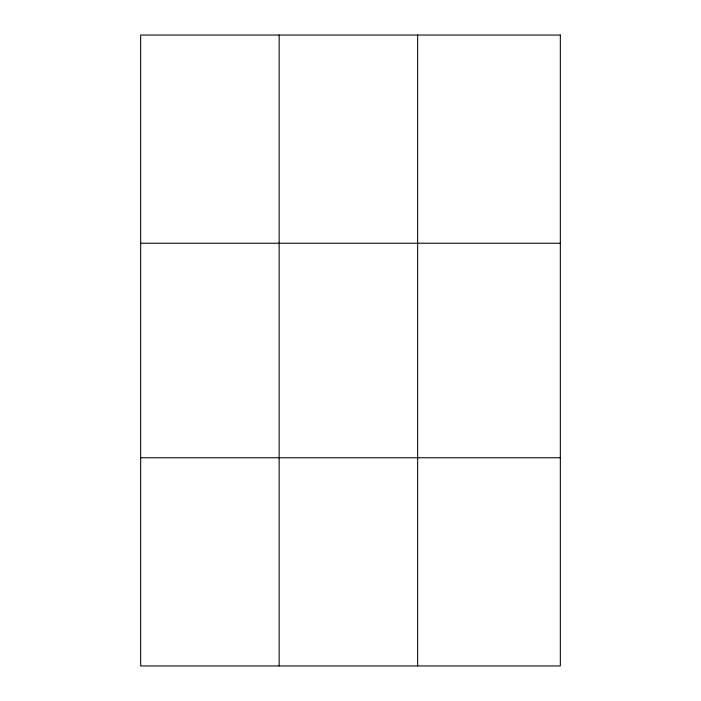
<?xml version="1.0" encoding="UTF-8"?>
<svg xmlns="http://www.w3.org/2000/svg" width="701" height="701" viewBox="0 0 701 701"><rect width="100%" height="100%" fill="white"/><g stroke="black" fill="none" stroke-linecap="round" stroke-linejoin="round"><path stroke-width="1.05" d="M279.156 35.05L279.156 665.95M417.647 35.05L417.647 665.95M140.664 243.247L560.336 243.247M140.664 457.753L560.336 457.753M560.336 35.05L560.336 665.95L140.664 665.95L140.664 35.05L560.336 35.05"/></g></svg>
